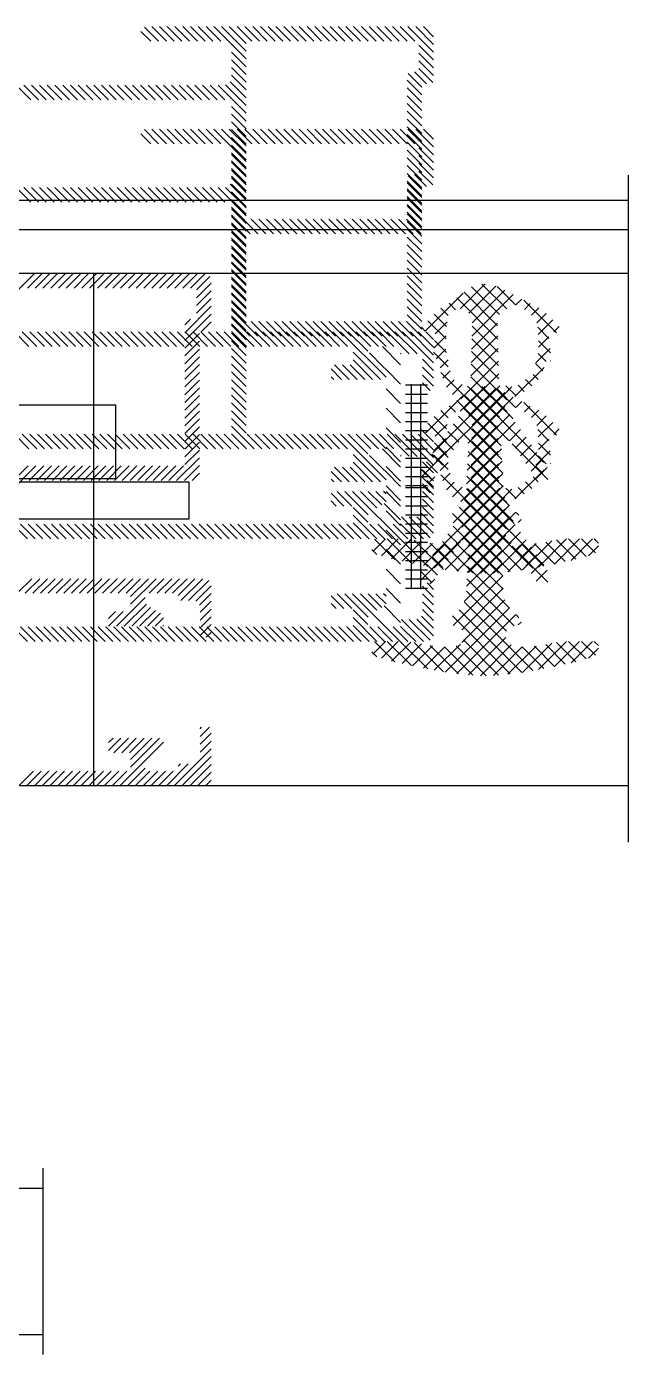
# Model space of a CAD drawing. Extents: x -0.04 to 2.29, y -0.5 to 2.03.
# Drawn here: x 1.4778 to 1.56, y 0.6063 to 0.7877 of the extents above; entities that cross this region are included whole.
import ezdxf

# ---------------------------------------------------------------- set-up
doc = ezdxf.new("R2010")
doc.units = 0
doc.header["$LTSCALE"] = 0.1
for name, pattern in [('AUSGEZOGEN', [0]), ('USM-S25', [0]), ('USM-STRPUKLEIN', [0])]:
    doc.linetypes.add(name, pattern=pattern)
doc.layers.get('0').update_dxf_attribs({"linetype": 'AUSGEZOGEN'})
for name, color, linetype in [('AUSSEN25', 3, 'AUSGEZOGEN'), ('AUSSEN50', 1, 'AUSGEZOGEN'), ('AUSSEN70', 6, 'AUSGEZOGEN'), ('SCHRAFF', 4, 'AUSGEZOGEN'), ('USM-SKLEIN25', 3, 'USM-S25'), ('USM-SPKLEIN25', 3, 'USM-STRPUKLEIN')]:
    doc.layers.add(name, color=color, linetype=linetype)

# ---------------------------------------------------------------- blocks, each defined once
blk = doc.blocks.new('*X')
at = {"color": 0}
for p, q in [((0.462, 0.7505), (0.4655, 0.754)), ((0.462, 0.75156), (0.46444, 0.754)), ((0.462, 0.75262), (0.46338, 0.754)), ((0.46456, 0.752), (0.46656, 0.754)), ((0.46562, 0.752), (0.46762, 0.754)), ((0.46668, 0.752), (0.46868, 0.754)), ((0.46774, 0.752), (0.46974, 0.754)), ((0.4688, 0.752), (0.4708, 0.754)), ((0.46986, 0.752), (0.47186, 0.754)), ((0.47093, 0.752), (0.47293, 0.754)), ((0.47199, 0.752), (0.47399, 0.754)), ((0.47305, 0.752), (0.47505, 0.754)), ((0.47411, 0.752), (0.47611, 0.754)), ((0.47517, 0.752), (0.47717, 0.754)), ((0.47623, 0.752), (0.47823, 0.754)), ((0.47729, 0.752), (0.47929, 0.754)), ((0.47835, 0.752), (0.48035, 0.754)), ((0.47941, 0.752), (0.48141, 0.754)), ((0.48047, 0.752), (0.48247, 0.754)), ((0.48153, 0.752), (0.48353, 0.754)), ((0.48259, 0.752), (0.48459, 0.754)), ((0.48365, 0.752), (0.48565, 0.754)), ((0.48471, 0.752), (0.48671, 0.754)), ((0.48577, 0.752), (0.48777, 0.754)), ((0.48683, 0.752), (0.48883, 0.754)), ((0.4876, 0.74958), (0.49202, 0.754)), ((0.4876, 0.75064), (0.49096, 0.754)), ((0.4876, 0.7517), (0.4899, 0.754)), ((0.49108, 0.752), (0.49308, 0.754)), ((0.49214, 0.752), (0.49414, 0.754)), ((0.4932, 0.752), (0.4952, 0.754)), ((0.49426, 0.752), (0.49626, 0.754)), ((0.49532, 0.752), (0.49732, 0.754)), ((0.49638, 0.752), (0.49838, 0.754)), ((0.49744, 0.752), (0.49944, 0.754)), ((0.4985, 0.752), (0.5005, 0.754)), ((0.49956, 0.752), (0.50148, 0.75392)), ((0.50062, 0.752), (0.50197, 0.75334)), ((1.3774, 0.75055), (1.38085, 0.754)), ((1.37991, 0.752), (1.38191, 0.754)), ((1.38097, 0.752), (1.38297, 0.754)), ((1.38203, 0.752), (1.38403, 0.754)), ((1.38309, 0.752), (1.38509, 0.754)), ((1.38415, 0.752), (1.38615, 0.754)), ((1.38521, 0.752), (1.38721, 0.754)), ((1.38627, 0.752), (1.38827, 0.754)), ((1.38734, 0.752), (1.38934, 0.754)), ((1.3884, 0.752), (1.3904, 0.754)), ((1.38946, 0.752), (1.39146, 0.754)), ((1.39052, 0.752), (1.39252, 0.754)), ((1.39158, 0.752), (1.39358, 0.754)), ((1.39264, 0.752), (1.39464, 0.754)), ((1.3937, 0.752), (1.3957, 0.754)), ((1.39476, 0.752), (1.39676, 0.754)), ((1.39582, 0.752), (1.39782, 0.754)), ((1.39688, 0.752), (1.39888, 0.754)), ((1.39794, 0.752), (1.39994, 0.754)), ((1.399, 0.752), (1.401, 0.754)), ((1.40006, 0.752), (1.40206, 0.754)), ((1.40112, 0.752), (1.40312, 0.754)), ((1.40218, 0.752), (1.40417, 0.75399)), ((1.403, 0.75175), (1.40482, 0.75357)), ((0.462, 0.74944), (0.464, 0.75144)), ((1.403, 0.75069), (1.405, 0.75269)), ((1.403, 0.74963), (1.405, 0.75163)), ((0.462, 0.74838), (0.464, 0.75038)), ((0.462, 0.74732), (0.464, 0.74932)), ((0.4876, 0.74852), (0.4896, 0.75052)), ((0.4876, 0.74746), (0.4896, 0.74946)), ((1.4014, 0.74591), (1.405, 0.74951)), ((1.403, 0.74857), (1.405, 0.75057)), ((0.46211, 0.74637), (0.464, 0.74826)), ((0.46296, 0.74616), (0.46461, 0.74781)), ((0.4636, 0.74574), (0.46546, 0.7476)), ((0.4876, 0.7464), (0.4896, 0.7484)), ((1.4014, 0.74485), (1.405, 0.74845)), ((1.4014, 0.74697), (1.40219, 0.74776)), ((0.4636, 0.74467), (0.4656, 0.74667)), ((0.4876, 0.74534), (0.4896, 0.74734)), ((0.4876, 0.74428), (0.48977, 0.74645)), ((0.4876, 0.74322), (0.4904, 0.74602)), ((0.4876, 0.74216), (0.49144, 0.746)), ((0.4905, 0.744), (0.4925, 0.746)), ((0.49156, 0.744), (0.49356, 0.746)), ((0.49262, 0.744), (0.49462, 0.746)), ((0.49368, 0.744), (0.49568, 0.746)), ((0.49474, 0.744), (0.49674, 0.746)), ((0.49581, 0.744), (0.49781, 0.746)), ((0.49687, 0.744), (0.49887, 0.746)), ((0.49793, 0.744), (0.49993, 0.746)), ((0.49899, 0.744), (0.50099, 0.746)), ((0.50005, 0.744), (0.50205, 0.746)), ((0.50111, 0.744), (0.50311, 0.746)), ((0.50217, 0.744), (0.50417, 0.746)), ((0.50323, 0.744), (0.50523, 0.746)), ((0.50429, 0.744), (0.50629, 0.746)), ((0.50535, 0.744), (0.50735, 0.746)), ((0.50641, 0.744), (0.50841, 0.746)), ((0.50747, 0.744), (0.50947, 0.746)), ((0.50853, 0.744), (0.51053, 0.746)), ((0.50959, 0.744), (0.51159, 0.746)), ((0.51065, 0.744), (0.51265, 0.746)), ((0.51172, 0.744), (0.51372, 0.746)), ((0.51278, 0.744), (0.51478, 0.746)), ((0.51384, 0.744), (0.51584, 0.746)), ((0.5149, 0.744), (0.5169, 0.746)), ((0.51596, 0.744), (0.51796, 0.746)), ((0.51702, 0.744), (0.51902, 0.746)), ((1.4014, 0.74379), (1.4034, 0.74579)), ((1.40368, 0.74607), (1.405, 0.74739)), ((0.4636, 0.74361), (0.4656, 0.74561)), ((0.4636, 0.74255), (0.4656, 0.74455)), ((1.4014, 0.74273), (1.4034, 0.74473)), ((0.4636, 0.74149), (0.4656, 0.74349)), ((0.4636, 0.74043), (0.4656, 0.74243)), ((0.4876, 0.7411), (0.4896, 0.7431)), ((0.4876, 0.74004), (0.4896, 0.74204)), ((1.4014, 0.74167), (1.4034, 0.74367)), ((1.4014, 0.74061), (1.4034, 0.74261)), ((0.4636, 0.73937), (0.4656, 0.74137)), ((0.4636, 0.73831), (0.4656, 0.74031)), ((0.4876, 0.73898), (0.4896, 0.74098)), ((1.4014, 0.73955), (1.4034, 0.74155)), ((1.4014, 0.73849), (1.4034, 0.74049)), ((0.4636, 0.73725), (0.4656, 0.73925)), ((0.4876, 0.73792), (0.4896, 0.73992)), ((0.4876, 0.73686), (0.4896, 0.73886)), ((1.4014, 0.73743), (1.4034, 0.73943)), ((0.4636, 0.73619), (0.4656, 0.73819)), ((0.4636, 0.73513), (0.4656, 0.73713)), ((0.4876, 0.73579), (0.4896, 0.73779)), ((0.4876, 0.73473), (0.4896, 0.73673)), ((1.4014, 0.73637), (1.4034, 0.73837)), ((1.4014, 0.73531), (1.4034, 0.73731)), ((0.4636, 0.73407), (0.4656, 0.73607)), ((0.4636, 0.73301), (0.4656, 0.73501)), ((0.4876, 0.73367), (0.4896, 0.73567)), ((1.4014, 0.73424), (1.4034, 0.73624)), ((1.4014, 0.73318), (1.4034, 0.73518)), ((0.4636, 0.73195), (0.4656, 0.73395)), ((0.4876, 0.73261), (0.4896, 0.73461)), ((0.4876, 0.73155), (0.4896, 0.73355)), ((1.4014, 0.73212), (1.4034, 0.73412)), ((1.4014, 0.73106), (1.4034, 0.73306)), ((0.4636, 0.73089), (0.4656, 0.73289)), ((0.4636, 0.72983), (0.4656, 0.73183)), ((0.4876, 0.73049), (0.4896, 0.73249)), ((0.4876, 0.72943), (0.4896, 0.73143)), ((1.4014, 0.73), (1.4034, 0.732)), ((0.4636, 0.72877), (0.4656, 0.73077)), ((0.4636, 0.7277), (0.4656, 0.7297)), ((0.48599, 0.7257), (0.4896, 0.72931)), ((0.4876, 0.72837), (0.4896, 0.73037)), ((1.4014, 0.72894), (1.4034, 0.73094)), ((1.4014, 0.72788), (1.4034, 0.72988)), ((0.4636, 0.72664), (0.4656, 0.72864)), ((0.46372, 0.7257), (0.46572, 0.7277)), ((0.46478, 0.7257), (0.46678, 0.7277)), ((0.46584, 0.7257), (0.46784, 0.7277)), ((0.4669, 0.7257), (0.4689, 0.7277)), ((0.46796, 0.7257), (0.46996, 0.7277)), ((0.46902, 0.7257), (0.47102, 0.7277)), ((0.47008, 0.7257), (0.47208, 0.7277)), ((0.47114, 0.7257), (0.47314, 0.7277)), ((0.4722, 0.7257), (0.4742, 0.7277)), ((0.47326, 0.7257), (0.47526, 0.7277)), ((0.47432, 0.7257), (0.47632, 0.7277)), ((0.47538, 0.7257), (0.47738, 0.7277)), ((0.47644, 0.7257), (0.47844, 0.7277)), ((0.47751, 0.7257), (0.47951, 0.7277)), ((0.47857, 0.7257), (0.48057, 0.7277)), ((0.47963, 0.7257), (0.48163, 0.7277)), ((0.48069, 0.7257), (0.48269, 0.7277)), ((0.48175, 0.7257), (0.48375, 0.7277)), ((0.48281, 0.7257), (0.48481, 0.7277)), ((0.48387, 0.7257), (0.48587, 0.7277)), ((0.48493, 0.7257), (0.48693, 0.7277)), ((0.48705, 0.7257), (0.4896, 0.72825)), ((1.3774, 0.72509), (1.38001, 0.7277)), ((1.3774, 0.72403), (1.38107, 0.7277)), ((1.38013, 0.7257), (1.38213, 0.7277)), ((1.38119, 0.7257), (1.38319, 0.7277)), ((1.38225, 0.7257), (1.38425, 0.7277)), ((1.38331, 0.7257), (1.38531, 0.7277)), ((1.38437, 0.7257), (1.38637, 0.7277)), ((1.38543, 0.7257), (1.38743, 0.7277)), ((1.38649, 0.7257), (1.38849, 0.7277)), ((1.38755, 0.7257), (1.38955, 0.7277)), ((1.38861, 0.7257), (1.39061, 0.7277)), ((1.38967, 0.7257), (1.39167, 0.7277)), ((1.39073, 0.7257), (1.39273, 0.7277)), ((1.39179, 0.7257), (1.39379, 0.7277)), ((1.39286, 0.7257), (1.39486, 0.7277)), ((1.39392, 0.7257), (1.39592, 0.7277)), ((1.39498, 0.7257), (1.39698, 0.7277)), ((1.39604, 0.7257), (1.39804, 0.7277)), ((1.3971, 0.7257), (1.3991, 0.7277)), ((1.39816, 0.7257), (1.40016, 0.7277)), ((1.39922, 0.7257), (1.40122, 0.7277)), ((1.40028, 0.7257), (1.4034, 0.72882)), ((1.40134, 0.7257), (1.4034, 0.72776)), ((0.4876, 0.72519), (0.4896, 0.72719)), ((0.4876, 0.72413), (0.4896, 0.72613)), ((1.4024, 0.7257), (1.4034, 0.7267)), ((0.4876, 0.72307), (0.4896, 0.72507)), ((0.4876, 0.72201), (0.4896, 0.72401)), ((0.4876, 0.72095), (0.4896, 0.72295)), ((0.4876, 0.71988), (0.4896, 0.72188)), ((0.4876, 0.71882), (0.4896, 0.72082)), ((0.4508, 0.71597), (0.45334, 0.7185)), ((0.45202, 0.71542), (0.45542, 0.71882)), ((0.45302, 0.71465), (0.45683, 0.71846)), ((0.45718, 0.71485), (0.45348, 0.71855)), ((0.45835, 0.71545), (0.45495, 0.71885)), ((0.4876, 0.71776), (0.4896, 0.71976)), ((0.4876, 0.7167), (0.4896, 0.7187)), ((0.44523, 0.71216), (0.44969, 0.71662)), ((0.45076, 0.71597), (0.44996, 0.71676)), ((0.45677, 0.71172), (0.45112, 0.71738)), ((0.45673, 0.71353), (0.45228, 0.71799)), ((0.45322, 0.71131), (0.45884, 0.71693)), ((0.45326, 0.71312), (0.45784, 0.7177)), ((0.46317, 0.71239), (0.45797, 0.71759)), ((0.4876, 0.71564), (0.4896, 0.71764)), ((0.44791, 0.71351), (0.44661, 0.71481)), ((0.44862, 0.71457), (0.44761, 0.71558)), ((0.4496, 0.71535), (0.4488, 0.71615)), ((0.459, 0.71532), (0.45987, 0.71619)), ((0.46, 0.71455), (0.46099, 0.71555)), ((0.4876, 0.71458), (0.4896, 0.71658)), ((0.4876, 0.71352), (0.4896, 0.71552)), ((0.4456, 0.71229), (0.44486, 0.71303)), ((0.4477, 0.71195), (0.44572, 0.71393)), ((0.45318, 0.7095), (0.45674, 0.71307)), ((0.45681, 0.70991), (0.45327, 0.71346)), ((0.46178, 0.71202), (0.46015, 0.71365)), ((0.46025, 0.71304), (0.46192, 0.71471)), ((0.4603, 0.71132), (0.46278, 0.71381)), ((0.4865, 0.7103), (0.4896, 0.7134)), ((0.4876, 0.71246), (0.4896, 0.71446)), ((0.44624, 0.7114), (0.44778, 0.71295)), ((0.44767, 0.71022), (0.44626, 0.71163)), ((0.45314, 0.70769), (0.45678, 0.71134)), ((0.45686, 0.7081), (0.45323, 0.71173)), ((0.46197, 0.71006), (0.46029, 0.71174)), ((0.462, 0.70807), (0.46623, 0.7123)), ((0.462, 0.70913), (0.46517, 0.7123)), ((0.462, 0.71019), (0.46411, 0.7123)), ((0.462, 0.71126), (0.46304, 0.7123)), ((0.46315, 0.7124), (0.46366, 0.71292)), ((0.46426, 0.70927), (0.46729, 0.7123)), ((0.46535, 0.7093), (0.46835, 0.7123)), ((0.46741, 0.7103), (0.46941, 0.7123)), ((0.46847, 0.7103), (0.47047, 0.7123)), ((0.4685, 0.70609), (0.47471, 0.7123)), ((0.46953, 0.7103), (0.47153, 0.7123)), ((0.47059, 0.7103), (0.47259, 0.7123)), ((0.471, 0.70965), (0.47365, 0.7123)), ((0.47377, 0.7103), (0.47577, 0.7123)), ((0.47483, 0.7103), (0.47683, 0.7123)), ((0.47589, 0.7103), (0.47789, 0.7123)), ((0.47695, 0.7103), (0.47895, 0.7123)), ((0.47802, 0.7103), (0.48002, 0.7123)), ((0.47908, 0.7103), (0.48108, 0.7123)), ((0.48014, 0.7103), (0.48214, 0.7123)), ((0.4812, 0.7103), (0.4832, 0.7123)), ((0.48226, 0.7103), (0.48426, 0.7123)), ((0.48332, 0.7103), (0.48532, 0.7123)), ((0.48438, 0.7103), (0.48638, 0.7123)), ((0.48544, 0.7103), (0.48744, 0.7123)), ((0.48756, 0.7103), (0.4896, 0.71234)), ((0.48862, 0.7103), (0.49062, 0.7123)), ((0.48968, 0.7103), (0.49168, 0.7123)), ((0.49074, 0.7103), (0.49274, 0.7123)), ((0.4918, 0.7103), (0.4938, 0.7123)), ((0.49286, 0.7103), (0.49486, 0.7123)), ((0.49393, 0.7103), (0.49593, 0.7123)), ((0.49499, 0.7103), (0.49699, 0.7123)), ((0.49605, 0.7103), (0.49805, 0.7123)), ((0.49711, 0.7103), (0.49911, 0.7123)), ((0.49817, 0.7103), (0.50017, 0.7123)), ((0.49923, 0.7103), (0.50123, 0.7123)), ((0.50029, 0.7103), (0.50229, 0.7123)), ((0.50135, 0.7103), (0.50335, 0.7123)), ((0.50241, 0.7103), (0.50441, 0.7123)), ((0.50347, 0.7103), (0.50547, 0.7123)), ((0.50453, 0.7103), (0.50653, 0.7123)), ((0.50559, 0.7103), (0.50759, 0.7123)), ((0.50665, 0.7103), (0.50865, 0.7123)), ((0.50771, 0.7103), (0.50971, 0.7123)), ((0.50877, 0.7103), (0.51077, 0.7123)), ((0.50984, 0.7103), (0.51184, 0.7123)), ((0.5109, 0.7103), (0.5129, 0.7123)), ((0.51196, 0.7103), (0.51396, 0.7123)), ((0.51302, 0.7103), (0.51502, 0.7123)), ((0.51408, 0.7103), (0.51608, 0.7123)), ((0.51514, 0.7103), (0.51714, 0.7123)), ((0.5162, 0.7103), (0.5182, 0.7123)), ((0.51726, 0.7103), (0.51926, 0.7123)), ((1.37852, 0.7103), (1.38052, 0.7123)), ((1.37958, 0.7103), (1.38158, 0.7123)), ((1.38064, 0.7103), (1.38264, 0.7123)), ((1.3817, 0.7103), (1.3837, 0.7123)), ((1.38276, 0.7103), (1.38476, 0.7123)), ((1.38382, 0.7103), (1.38582, 0.7123)), ((1.38488, 0.7103), (1.38688, 0.7123)), ((1.38594, 0.7103), (1.38794, 0.7123)), ((1.387, 0.7103), (1.389, 0.7123)), ((1.38806, 0.7103), (1.39006, 0.7123)), ((1.38912, 0.7103), (1.39112, 0.7123)), ((1.39018, 0.7103), (1.39218, 0.7123)), ((1.39124, 0.7103), (1.39324, 0.7123)), ((1.3923, 0.7103), (1.3943, 0.7123)), ((1.39337, 0.7103), (1.39537, 0.7123)), ((1.394, 0.70987), (1.39643, 0.7123)), ((1.394, 0.70881), (1.39749, 0.7123)), ((1.39655, 0.7103), (1.39855, 0.7123)), ((1.39761, 0.7103), (1.39961, 0.7123)), ((1.39867, 0.7103), (1.40067, 0.7123)), ((1.39973, 0.7103), (1.40173, 0.7123)), ((1.4005, 0.71001), (1.40279, 0.7123)), ((1.40085, 0.7093), (1.40385, 0.7123)), ((1.40191, 0.7093), (1.40466, 0.71205)), ((1.40289, 0.70922), (1.405, 0.71133)), ((0.44604, 0.70944), (0.44768, 0.71107)), ((0.44805, 0.70807), (0.4461, 0.71002)), ((0.44661, 0.70824), (0.44772, 0.70935)), ((0.45309, 0.70589), (0.45682, 0.70961)), ((0.4569, 0.70629), (0.45319, 0.71)), ((0.46001, 0.7075), (0.46202, 0.70951)), ((0.46022, 0.70948), (0.46186, 0.71112)), ((0.46165, 0.70861), (0.46031, 0.70995)), ((0.46641, 0.7093), (0.4665, 0.70939)), ((0.4665, 0.7078), (0.469, 0.7103)), ((0.46888, 0.70753), (0.47076, 0.70941)), ((0.46927, 0.7058), (0.473, 0.70953)), ((1.39205, 0.7058), (1.396, 0.70975)), ((1.40342, 0.70869), (1.405, 0.71027)), ((0.44603, 0.70832), (0.44601, 0.70835)), ((0.44709, 0.70695), (0.44808, 0.70795)), ((0.45198, 0.703), (0.45686, 0.70788)), ((0.4583, 0.70312), (0.45315, 0.70827)), ((0.46112, 0.70737), (0.46003, 0.70846)), ((0.462, 0.70701), (0.46353, 0.70854)), ((0.47033, 0.7058), (0.473, 0.70847)), ((0.47139, 0.7058), (0.47339, 0.7078)), ((0.47245, 0.7058), (0.47445, 0.7078)), ((0.47352, 0.7058), (0.47552, 0.7078)), ((1.391, 0.70687), (1.39193, 0.7078)), ((1.391, 0.70581), (1.39299, 0.7078)), ((1.39311, 0.7058), (1.39615, 0.70884)), ((1.39417, 0.7058), (1.39673, 0.70836)), ((1.39523, 0.7058), (1.39739, 0.70796)), ((1.39629, 0.7058), (1.39806, 0.70757)), ((1.4035, 0.70771), (1.405, 0.70921)), ((1.4035, 0.70665), (1.405, 0.70815)), ((0.4509, 0.70346), (0.44692, 0.70743)), ((0.4477, 0.70579), (0.44838, 0.70648)), ((0.44857, 0.7049), (0.44947, 0.70579)), ((0.45115, 0.70041), (0.4569, 0.70615)), ((0.45174, 0.69746), (0.46102, 0.70674)), ((0.45785, 0.70181), (0.45311, 0.70655)), ((0.46023, 0.70472), (0.45921, 0.70575)), ((0.46075, 0.70598), (0.45976, 0.70697)), ((0.462, 0.70595), (0.4635, 0.70745)), ((0.462, 0.70489), (0.4635, 0.70639)), ((0.4665, 0.70515), (0.4685, 0.70715)), ((0.4685, 0.70715), (0.46888, 0.70753)), ((0.47458, 0.7058), (0.476, 0.70722)), ((0.47564, 0.7058), (0.476, 0.70616)), ((1.39735, 0.7058), (1.3985, 0.70695)), ((1.39841, 0.7058), (1.3985, 0.70589)), ((1.4035, 0.70559), (1.405, 0.70709)), ((1.4035, 0.70452), (1.405, 0.70602)), ((0.44694, 0.69443), (0.45738, 0.70487)), ((0.44961, 0.70416), (0.45046, 0.70502)), ((0.45074, 0.70353), (0.45214, 0.70493)), ((0.46379, 0.69233), (0.45132, 0.7048)), ((0.46211, 0.69578), (0.45296, 0.70493)), ((0.45944, 0.70375), (0.45811, 0.70509)), ((0.46247, 0.7043), (0.4635, 0.70533)), ((0.46283, 0.705), (0.46583, 0.705)), ((0.46375, 0.69115), (0.46375, 0.70515)), ((0.465, 0.69115), (0.465, 0.70515)), ((0.4665, 0.7025), (0.4685, 0.7045)), ((1.40434, 0.7043), (1.405, 0.70496)), ((0.46283, 0.70375), (0.46583, 0.70375)), ((0.46283, 0.7025), (0.46583, 0.7025)), ((0.45732, 0.69526), (0.45158, 0.70101)), ((0.45727, 0.69708), (0.45228, 0.70208)), ((0.45266, 0.69484), (0.45859, 0.70077)), ((0.45276, 0.69671), (0.45785, 0.7018)), ((0.46283, 0.70125), (0.46583, 0.70125)), ((0.4665, 0.69985), (0.4685, 0.70185)), ((0.45164, 0.69741), (0.45011, 0.69893)), ((0.45742, 0.6934), (0.45085, 0.69997)), ((0.45256, 0.69298), (0.45932, 0.69974)), ((0.45857, 0.69722), (0.46005, 0.6987)), ((0.46283, 0.7), (0.46583, 0.7)), ((0.46283, 0.69875), (0.46583, 0.69875)), ((0.4665, 0.69719), (0.4685, 0.69919)), ((0.44639, 0.6921), (0.45129, 0.69701)), ((0.45015, 0.69537), (0.44865, 0.69686)), ((0.45087, 0.69641), (0.44938, 0.6979)), ((0.45929, 0.69617), (0.46078, 0.69766)), ((0.46283, 0.6975), (0.46583, 0.6975)), ((0.44942, 0.69433), (0.44792, 0.69582)), ((0.45248, 0.69113), (0.45728, 0.69593)), ((0.45752, 0.69153), (0.45274, 0.69631)), ((0.46002, 0.69513), (0.46151, 0.69663)), ((0.46074, 0.69409), (0.46224, 0.69559)), ((0.46283, 0.69625), (0.46583, 0.69625)), ((0.46283, 0.695), (0.46583, 0.695)), ((0.4665, 0.69454), (0.4685, 0.69654)), ((0.44797, 0.69224), (0.44647, 0.69374)), ((0.44869, 0.69328), (0.44719, 0.69479)), ((0.45165, 0.68853), (0.45737, 0.69425)), ((0.45778, 0.6895), (0.45265, 0.69463)), ((0.46147, 0.69305), (0.46297, 0.69455)), ((0.4622, 0.69201), (0.46369, 0.6935)), ((0.46283, 0.69375), (0.46583, 0.69375)), ((0.4665, 0.69189), (0.4685, 0.69389)), ((0.451, 0.68611), (0.45746, 0.69257)), ((0.45816, 0.68559), (0.45248, 0.69127)), ((0.45932, 0.68619), (0.45256, 0.69295)), ((0.4625, 0.69186), (0.46185, 0.6925)), ((0.462, 0.6911), (0.4629, 0.692)), ((0.462, 0.69004), (0.4635, 0.69154)), ((0.46283, 0.6925), (0.46583, 0.6925)), ((0.46283, 0.69125), (0.46583, 0.69125)), ((0.4665, 0.68924), (0.4685, 0.69124)), ((1.4035, 0.6918), (1.4037, 0.692)), ((1.4035, 0.69074), (1.40476, 0.692)), ((0.44843, 0.68001), (0.45782, 0.6894)), ((0.45203, 0.68538), (0.45752, 0.69086)), ((0.45814, 0.68383), (0.45228, 0.68969)), ((0.462, 0.68898), (0.4635, 0.69048)), ((0.462, 0.68792), (0.4635, 0.68942)), ((0.4685, 0.68912), (0.46988, 0.6905)), ((0.4685, 0.69018), (0.46882, 0.6905)), ((0.46909, 0.68865), (0.47094, 0.6905)), ((0.46975, 0.68825), (0.472, 0.6905)), ((0.47042, 0.68785), (0.47306, 0.6905)), ((0.47093, 0.6873), (0.47413, 0.6905)), ((0.47319, 0.6885), (0.47519, 0.6905)), ((0.47425, 0.6885), (0.476, 0.69025)), ((1.391, 0.6899), (1.3916, 0.6905)), ((1.391, 0.68884), (1.39266, 0.6905)), ((1.39172, 0.6885), (1.39372, 0.6905)), ((1.39252, 0.684), (1.3985, 0.68998)), ((1.39278, 0.6885), (1.39478, 0.6905)), ((1.39384, 0.6885), (1.39584, 0.6905)), ((1.394, 0.6876), (1.3969, 0.6905)), ((1.394, 0.68654), (1.39796, 0.6905)), ((1.4035, 0.68968), (1.405, 0.69118)), ((1.4035, 0.68862), (1.405, 0.69012)), ((0.44994, 0.67975), (0.45851, 0.68832)), ((0.45035, 0.68724), (0.45074, 0.68762)), ((0.45884, 0.67961), (0.45079, 0.68766)), ((0.46041, 0.6798), (0.45166, 0.68855)), ((0.462, 0.68686), (0.4635, 0.68836)), ((0.4665, 0.68659), (0.46876, 0.68885)), ((0.46856, 0.686), (0.47042, 0.68785)), ((0.471, 0.68631), (0.473, 0.68831)), ((0.47531, 0.6885), (0.476, 0.68919)), ((1.39995, 0.684), (1.405, 0.68905)), ((1.40101, 0.684), (1.405, 0.68799)), ((0.45043, 0.68625), (0.45003, 0.68664)), ((0.45152, 0.67956), (0.45944, 0.68748)), ((0.462, 0.6858), (0.46366, 0.68746)), ((0.46203, 0.68477), (0.46428, 0.68702)), ((0.46247, 0.68415), (0.46532, 0.687)), ((0.46338, 0.684), (0.46638, 0.687)), ((0.46444, 0.684), (0.4665, 0.68606)), ((0.4655, 0.684), (0.4675, 0.686)), ((0.46656, 0.684), (0.46856, 0.686)), ((0.46763, 0.684), (0.46963, 0.686)), ((0.46869, 0.684), (0.47069, 0.686)), ((0.46975, 0.684), (0.473, 0.68725)), ((0.47081, 0.684), (0.473, 0.68619)), ((0.47187, 0.684), (0.47387, 0.686)), ((0.47293, 0.684), (0.47493, 0.686)), ((0.47399, 0.684), (0.47599, 0.686)), ((0.47505, 0.684), (0.47705, 0.686)), ((0.47611, 0.684), (0.47811, 0.686)), ((0.47717, 0.684), (0.47917, 0.686)), ((0.47823, 0.684), (0.48023, 0.686)), ((0.47929, 0.684), (0.48129, 0.686)), ((0.48035, 0.684), (0.48235, 0.686)), ((0.48141, 0.684), (0.48341, 0.686)), ((0.48247, 0.684), (0.48447, 0.686)), ((0.48354, 0.684), (0.48554, 0.686)), ((0.4846, 0.684), (0.4866, 0.686)), ((0.48566, 0.684), (0.48766, 0.686)), ((0.48672, 0.684), (0.48872, 0.686)), ((0.48778, 0.684), (0.48978, 0.686)), ((0.48884, 0.684), (0.49084, 0.686)), ((0.4899, 0.684), (0.4919, 0.686)), ((0.49096, 0.684), (0.49296, 0.686)), ((0.49202, 0.684), (0.49402, 0.686)), ((0.49308, 0.684), (0.49508, 0.686)), ((0.49414, 0.684), (0.49614, 0.686)), ((0.4952, 0.684), (0.4972, 0.686)), ((0.49626, 0.684), (0.49826, 0.686)), ((0.49732, 0.684), (0.49932, 0.686)), ((0.49838, 0.684), (0.50038, 0.686)), ((0.49945, 0.684), (0.50145, 0.686)), ((0.50051, 0.684), (0.50251, 0.686)), ((0.50157, 0.684), (0.50357, 0.686)), ((0.50263, 0.684), (0.50463, 0.686)), ((0.50369, 0.684), (0.50569, 0.686)), ((0.50475, 0.684), (0.50675, 0.686)), ((0.50581, 0.684), (0.50781, 0.686)), ((0.50687, 0.684), (0.50887, 0.686)), ((0.50793, 0.684), (0.50993, 0.686)), ((0.50899, 0.684), (0.51099, 0.686)), ((0.51005, 0.684), (0.51205, 0.686)), ((0.51111, 0.684), (0.51311, 0.686)), ((0.51217, 0.684), (0.51417, 0.686)), ((0.51323, 0.684), (0.51523, 0.686)), ((0.51429, 0.684), (0.51629, 0.686)), ((0.51536, 0.684), (0.51736, 0.686)), ((0.51642, 0.684), (0.51842, 0.686)), ((0.51748, 0.684), (0.51948, 0.686)), ((1.37873, 0.684), (1.38073, 0.686)), ((1.37979, 0.684), (1.38179, 0.686)), ((1.38085, 0.684), (1.38285, 0.686)), ((1.38191, 0.684), (1.38391, 0.686)), ((1.38298, 0.684), (1.38498, 0.686)), ((1.38404, 0.684), (1.38604, 0.686)), ((1.3851, 0.684), (1.3871, 0.686)), ((1.38616, 0.684), (1.38816, 0.686)), ((1.38722, 0.684), (1.38922, 0.686)), ((1.38828, 0.684), (1.39028, 0.686)), ((1.38934, 0.684), (1.39134, 0.686)), ((1.3904, 0.684), (1.3924, 0.686)), ((1.39146, 0.684), (1.39346, 0.686)), ((1.39358, 0.684), (1.396, 0.68642)), ((1.39464, 0.684), (1.39664, 0.686)), ((1.3957, 0.684), (1.3977, 0.686)), ((1.39676, 0.684), (1.39876, 0.686)), ((1.39782, 0.684), (1.39982, 0.686)), ((1.39888, 0.684), (1.40188, 0.687)), ((1.4005, 0.68668), (1.40082, 0.687)), ((1.40207, 0.684), (1.405, 0.68693)), ((1.40313, 0.684), (1.405, 0.68587)), ((0.43948, 0.68343), (0.44005, 0.684)), ((0.43991, 0.6821), (0.44182, 0.684)), ((0.44323, 0.68107), (0.4403, 0.684)), ((0.44118, 0.6816), (0.44358, 0.684)), ((0.44549, 0.68057), (0.44207, 0.684)), ((0.44769, 0.68015), (0.44384, 0.684)), ((0.45725, 0.67942), (0.45215, 0.68453)), ((0.45312, 0.67939), (0.45792, 0.6842)), ((0.46281, 0.68024), (0.46656, 0.684)), ((0.46502, 0.68069), (0.46833, 0.684)), ((0.46913, 0.68169), (0.46682, 0.684)), ((0.46729, 0.68119), (0.47009, 0.68399)), ((0.47032, 0.68227), (0.46858, 0.684)), ((1.40421, 0.68402), (1.40498, 0.68479)), ((0.44083, 0.6817), (0.43947, 0.68306)), ((0.44257, 0.68122), (0.44522, 0.68387)), ((0.44402, 0.6809), (0.44669, 0.68357)), ((0.44547, 0.68058), (0.44823, 0.68334)), ((0.44984, 0.67977), (0.44584, 0.68376)), ((0.44695, 0.68029), (0.4499, 0.68325)), ((0.45185, 0.67952), (0.448, 0.68337)), ((0.4538, 0.67934), (0.44989, 0.68325)), ((0.45559, 0.67931), (0.45139, 0.68352)), ((0.45481, 0.67931), (0.4589, 0.68341)), ((0.45663, 0.67937), (0.46053, 0.68326)), ((0.46191, 0.68007), (0.45834, 0.68363)), ((0.45861, 0.67958), (0.46246, 0.68343)), ((0.46339, 0.68035), (0.46048, 0.68326)), ((0.46063, 0.67983), (0.46465, 0.68385)), ((0.46486, 0.68065), (0.46213, 0.68339)), ((0.46631, 0.68097), (0.46364, 0.68365)), ((0.46776, 0.68129), (0.46512, 0.68392)), ((0.46975, 0.68188), (0.47045, 0.68258))]:
    blk.add_line(p, q, dxfattribs=at)

msp = doc.modelspace()

# ---------------------------------------------------------------- linework, layer by layer
at = {"layer": 'AUSSEN25', "color": 0}
for p, q in [((1.4675, 0.764), (1.56, 0.764)), ((1.4675, 0.76), (1.56, 0.76))]:
    msp.add_line(p, q, dxfattribs=at)
at = {"layer": 'AUSSEN50', "color": 0}
for p, q in [((1.487, 0.684), (1.487, 0.754)), ((1.48, 0.629), (1.44, 0.629)), ((1.48, 0.609), (1.44, 0.609))]:
    msp.add_line(p, q, dxfattribs=at)
at = {"layer": 'AUSSEN70', "color": 0}
for p, q in [((1.56, 0.754), (1.437, 0.754)), ((1.56, 0.684), (1.419, 0.684))]:
    msp.add_line(p, q, dxfattribs=at)
at = {"layer": 'USM-SKLEIN25', "color": 0}
for points in [[(1.49, 0.726), (1.49, 0.736), (1.46, 0.736), (1.46, 0.754), (1.436, 0.754)], [(1.439, 0.726), (1.49, 0.726)], [(1.453, 0.7205), (1.5, 0.7205), (1.5, 0.7255), (1.453, 0.7255)]]:
    msp.add_lwpolyline(points, dxfattribs=at)
at = {"layer": 'USM-SPKLEIN25', "color": 0}
for p, q in [((1.56, 0.67629), (1.56, 0.76745)), ((1.48, 0.63177), (1.48, 0.60632))]:
    msp.add_line(p, q, dxfattribs=at)

# ---------------------------------------------------------------- block references
at = {"layer": 'SCHRAFF', "color": 0, "xscale": -1}
for p in [(1.99539, 0.03373), (1.99539, 0.01973)]:
    msp.add_blockref('*X', p, dxfattribs=at)
at = {"layer": 'SCHRAFF', "color": 0}
msp.add_blockref('*X', (0.09801, 0), dxfattribs=at)
msp.add_blockref('*X', (0.09801, 0), dxfattribs=at)
msp.add_blockref('*X', (0.09801, 0), dxfattribs=at)
msp.add_blockref('*X', (0.09801, 0), dxfattribs=at)
msp.add_blockref('*X', (0.09801, 0), dxfattribs=at)

doc.saveas('drawing.dxf')
